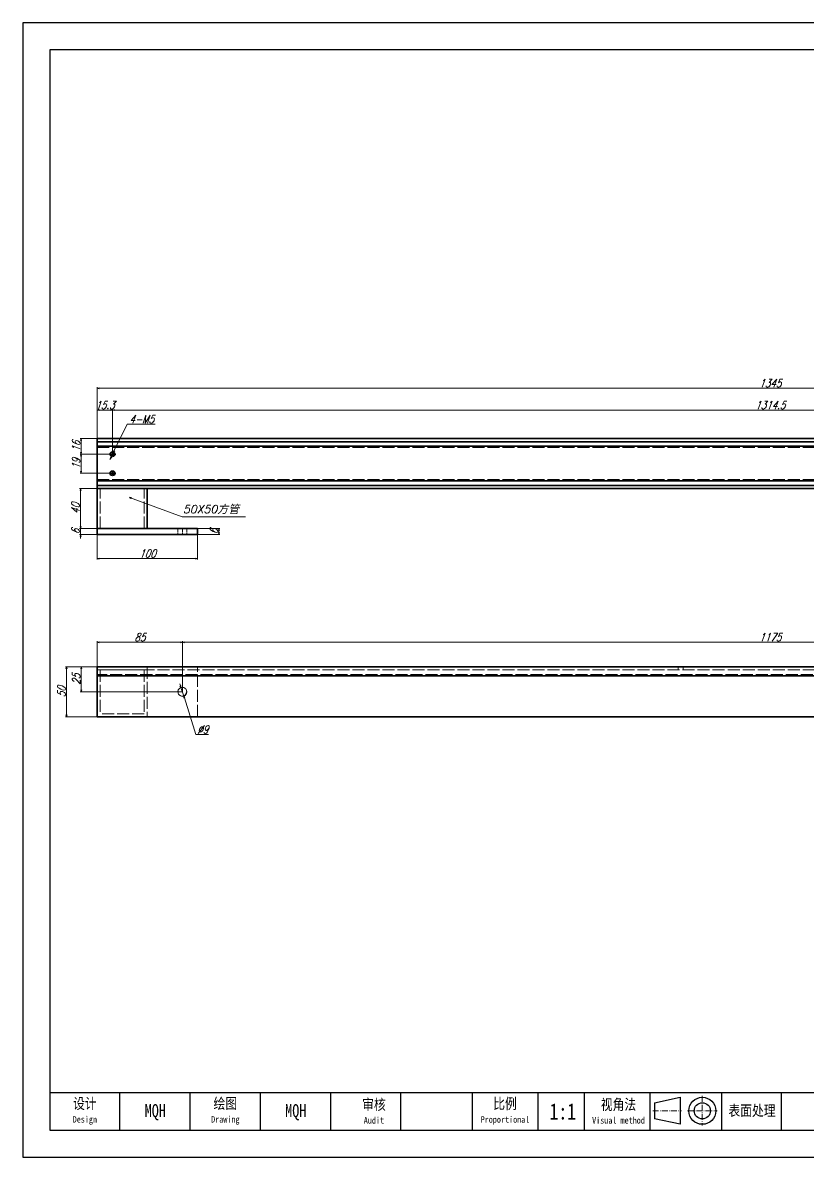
# Model space of a CAD drawing. Header units: millimetres. Extents: x -207971 to -130891, y -1492 to 21465.
# Drawn here: x -202998 to -202213, y 19398 to 20532 of the extents above; entities that cross this region are included whole.
import ezdxf

# ---------------------------------------------------------------- set-up
doc = ezdxf.new("R2010")
doc.units = ezdxf.units.MM
doc.linetypes.add('DASHDOT', pattern=[18.5, 12, -3, 0.5, -3])
doc.linetypes.add('DASHED', pattern=[15, 12, -3])
for name, color, linetype, lineweight in [('标注线', 3, 'Continuous', 25), ('细实线', 4, 'Continuous', 25), ('细点划线', 1, 'DASHDOT', 20)]:
    doc.layers.add(name, color=color, linetype=linetype, lineweight=lineweight)
doc.styles.add('DIM', font='romans.shx', dxfattribs={"width": 0.8, "oblique": 20, "bigfont": 'bigfont.shx'})
doc.styles.add('DIM_FONT', font='romans.shx', dxfattribs={"oblique": 15})
doc.styles.add('宋体', font='', dxfattribs={"width": 0.8, "height": 5})
doc.styles.get('宋体').set_extended_font_data('SimSun')
doc.dimstyles.new('副本 KK4.0', dxfattribs={"dimtxt": 8, "dimasz": 2, "dimexe": 1, "dimexo": 0, "dimgap": 1, "dimtad": 1, "dimtoh": 1, "dimdec": 1, "dimdsep": 46, "dimtxsty": 'DIM', "dimblk": 'OPEN30', "dimcen": 0, "dimclrd": 3, "dimclre": 3, "dimclrt": 3, "dimazin": 2, "dimtfac": 1, "dimtdec": 1, "dimtmove": 0, "dimatfit": 3, "dimldrblk": 'OPEN30', "dimfxl": 0, "dimtolj": 1, "dimlwd": 20, "dimlwe": 20, "dimarcsym": 0})

# ---------------------------------------------------------------- blocks, each defined once
blk = doc.blocks.new('BZ-MQH')
for p, q in [((-213949.02, 20874.59), (-214275.72, 20874.59)), ((-214275.72, 20874.59), (-214275.72, 20643.59)), ((-213954.52, 20869.09), (-214270.22, 20869.09)), ((-214270.22, 20869.09), (-214270.22, 20649.09)), ((-214270.22, 20656.79), (-214107.97, 20656.79)), ((-214255.92, 20649.09), (-214255.92, 20656.79)), ((-214241.62, 20649.09), (-214241.62, 20656.79)), ((-214227.32, 20649.09), (-214227.32, 20656.79)), ((-214213.02, 20649.09), (-214213.02, 20656.79)), ((-214198.72, 20649.09), (-214198.72, 20656.79)), ((-214170.76, 20649.09), (-214170.76, 20656.79)), ((-214161.32, 20649.09), (-214161.32, 20656.79)), ((-214148, 20649.09), (-214148, 20656.79)), ((-214121.3, 20656.79), (-214121.3, 20649.09)), ((-214270.22, 20649.09), (-213954.52, 20649.09)), ((-214275.72, 20643.59), (-213949.02, 20643.59))]:
    blk.add_line(p, q)
at = {"layer": '标注线'}
for p, q in [((-214184.2, 20656.79), (-214184.2, 20649.09)), ((-214137.26, 20656.79), (-214133.41, 20656.79)), ((-214133.41, 20649.09), (-214133.41, 20656.79))]:
    blk.add_line(p, q, dxfattribs=at)
at = {"layer": '细实线', "ltscale": 43.147169}
for p, q in [((-214147.11, 20654.71), (-214141.9, 20655.81)), ((-214147.11, 20654.71), (-214147.11, 20651.41)), ((-214141.9, 20655.81), (-214141.9, 20650.31)), ((-214141.88, 20650.31), (-214147.11, 20651.41))]:
    blk.add_line(p, q, dxfattribs=at)
for radius in [2.75, 1.65]:
    blk.add_circle((-214137.36, 20653.06), radius, dxfattribs=at)
at = {"layer": '细点划线', "ltscale": 0.1}
for p, q in [((-214137.36, 20656.12), (-214137.36, 20650.04)), ((-214147.45, 20653.06), (-214141.62, 20653.06)), ((-214140.4, 20653.06), (-214134.32, 20653.06))]:
    blk.add_line(p, q, dxfattribs=at)
at = {"layer": '标注线', "char_height": 2.2, "attachment_point": 5, "style": '宋体'}
for s, insert, width in [('设计\\P{\\H0.6x;Design}', (-214263.07, 20652.94), 14.3), ('绘图\\P{\\H0.6x;Drawing}', (-214234.47, 20652.94), 14.3), ('审核\\P{\\H0.6x;Audit}', (-214204.22, 20652.94), 14.674), ('比例\\P{\\H0.6x;Proportional}', (-214177.53, 20652.94), 13.5797), ('视角法\\P{\\H0.6x;Visual method}', (-214154.43, 20652.94), 13.7944), ('表面处理', (-214127.25, 20653), 13.7944)]:
    blk.add_mtext(s, dxfattribs=dict(at, insert=insert, width=width))
at = {"layer": '细实线', "insert": (-214165.76, 20652.9), "char_height": 3.3, "width": 13.75, "attachment_point": 5, "style": '宋体'}
blk.add_mtext('1:1', dxfattribs=at)
blk = doc.blocks.new('_Open30')
at = {"color": 0, "linetype": 'ByBlock', "lineweight": -2}
for p, q in [((-1, 0.27), (0, 0)), ((0, 0), (-1, -0.27)), ((0, 0), (-1, 0))]:
    blk.add_line(p, q, dxfattribs=at)
blk = doc.blocks.new('*D187')
at = {"layer": 'Defpoints', "color": 0, "transparency": 16777216}
for p in [(-202908.5, 20144.6), (-202923.7, 20094.9), (-202908.5, 20100.4)]:
    blk.add_point(p, dxfattribs=at)
at = {"layer": '标注线', "color": 3, "lineweight": 20, "transparency": 16777216}
for p, q in [((-202923.7, 20094.9), (-202923.7, 20145.6)), ((-202921.7, 20144.6), (-202910.5, 20144.6)), ((-202908.5, 20100.4), (-202908.5, 20145.6))]:
    blk.add_line(p, q, dxfattribs=at)
at = {"layer": '标注线', "color": 3, "lineweight": 20, "transparency": 16777216, "xscale": 2, "yscale": 2, "zscale": 2, "rotation": 180}
blk.add_blockref('_Open30', (-202923.7, 20144.6), dxfattribs=at)
at = {"layer": '标注线', "color": 3, "lineweight": 20, "transparency": 16777216, "xscale": 2, "yscale": 2, "zscale": 2}
blk.add_blockref('_Open30', (-202908.5, 20144.6), dxfattribs=at)
at = {"layer": '标注线', "color": 3, "transparency": 16777216, "insert": (-202916.1, 20149.6), "char_height": 8, "attachment_point": 5, "style": 'DIM'}
blk.add_mtext('\\A1;15.3', dxfattribs=at)
blk = doc.blocks.new('*D188')
at = {"layer": 'Defpoints', "color": 0, "transparency": 16777216}
for p in [(-201594, 20144.6), (-202908.5, 20118.7), (-201594, 20100.6)]:
    blk.add_point(p, dxfattribs=at)
at = {"layer": '标注线', "color": 3, "lineweight": 20, "transparency": 16777216}
for p, q in [((-202908.5, 20118.7), (-202908.5, 20145.6)), ((-202906.5, 20144.6), (-201596, 20144.6)), ((-201594, 20100.6), (-201594, 20145.6))]:
    blk.add_line(p, q, dxfattribs=at)
at = {"layer": '标注线', "color": 3, "lineweight": 20, "transparency": 16777216, "xscale": 2, "yscale": 2, "zscale": 2, "rotation": 180}
blk.add_blockref('_Open30', (-202908.5, 20144.6), dxfattribs=at)
at = {"layer": '标注线', "color": 3, "lineweight": 20, "transparency": 16777216, "xscale": 2, "yscale": 2, "zscale": 2}
blk.add_blockref('_Open30', (-201594, 20144.6), dxfattribs=at)
at = {"layer": '标注线', "color": 3, "transparency": 16777216, "insert": (-202251.2, 20149.6), "char_height": 8, "attachment_point": 5, "style": 'DIM'}
blk.add_mtext('\\A1;1314.5', dxfattribs=at)
blk = doc.blocks.new('*D189')
at = {"layer": 'Defpoints', "color": 0, "transparency": 16777216}
for p in [(-202940.4, 20066.1), (-202898.7, 20066.1), (-202903, 20026.1)]:
    blk.add_point(p, dxfattribs=at)
at = {"layer": '标注线', "color": 3, "lineweight": 20, "transparency": 16777216}
for p, q in [((-202898.7, 20066.1), (-202941.4, 20066.1)), ((-202940.4, 20028.1), (-202940.4, 20064.1)), ((-202903, 20026.1), (-202941.4, 20026.1))]:
    blk.add_line(p, q, dxfattribs=at)
at = {"layer": '标注线', "color": 3, "lineweight": 20, "transparency": 16777216, "xscale": 2, "yscale": 2, "zscale": 2}
for p, rotation in [((-202940.4, 20066.1), 90), ((-202940.4, 20026.1), 270)]:
    blk.add_blockref('_Open30', p, dxfattribs=dict(at, rotation=rotation))
at = {"layer": '标注线', "color": 3, "transparency": 16777216, "insert": (-202945.4, 20046.1), "char_height": 8, "attachment_point": 5, "rotation": 90, "style": 'DIM'}
blk.add_mtext('\\A1;40', dxfattribs=at)
blk = doc.blocks.new('*D190')
at = {"layer": 'Defpoints', "color": 0, "transparency": 16777216}
for p in [(-201578.7, 20166.3), (-202923.7, 20123.8), (-201578.7, 20082.8)]:
    blk.add_point(p, dxfattribs=at)
at = {"layer": '标注线', "color": 3, "lineweight": 20, "transparency": 16777216}
for p, q in [((-202923.7, 20123.8), (-202923.7, 20167.3)), ((-202921.7, 20166.3), (-201580.7, 20166.3)), ((-201578.7, 20082.8), (-201578.7, 20167.3))]:
    blk.add_line(p, q, dxfattribs=at)
at = {"layer": '标注线', "color": 3, "lineweight": 20, "transparency": 16777216, "xscale": 2, "yscale": 2, "zscale": 2, "rotation": 180}
blk.add_blockref('_Open30', (-202923.7, 20166.3), dxfattribs=at)
at = {"layer": '标注线', "color": 3, "lineweight": 20, "transparency": 16777216, "xscale": 2, "yscale": 2, "zscale": 2}
blk.add_blockref('_Open30', (-201578.7, 20166.3), dxfattribs=at)
at = {"layer": '标注线', "color": 3, "transparency": 16777216, "insert": (-202251.2, 20171.3), "char_height": 8, "attachment_point": 5, "style": 'DIM'}
blk.add_mtext('\\A1;1345', dxfattribs=at)
blk = doc.blocks.new('*D191')
at = {"layer": 'Defpoints', "color": 0, "transparency": 16777216}
for p in [(-202940.4, 20026.1), (-202907.9, 20020.1), (-202903, 20026.1)]:
    blk.add_point(p, dxfattribs=at)
at = {"layer": '标注线', "color": 3, "lineweight": 20, "transparency": 16777216}
for p, q in [((-202940.4, 20028.1), (-202940.4, 20030.1)), ((-202903, 20026.1), (-202941.4, 20026.1)), ((-202907.9, 20020.1), (-202941.4, 20020.1)), ((-202940.4, 20020.1), (-202940.4, 20026.1)), ((-202940.4, 20018.1), (-202940.4, 20016.1))]:
    blk.add_line(p, q, dxfattribs=at)
at = {"layer": '标注线', "color": 3, "lineweight": 20, "transparency": 16777216, "xscale": 2, "yscale": 2, "zscale": 2}
for p, rotation in [((-202940.4, 20026.1), 270), ((-202940.4, 20020.1), 90)]:
    blk.add_blockref('_Open30', p, dxfattribs=dict(at, rotation=rotation))
at = {"layer": '标注线', "color": 3, "transparency": 16777216, "insert": (-202945.4, 20023.1), "char_height": 8, "attachment_point": 5, "rotation": 90, "style": 'DIM'}
blk.add_mtext('\\A1;6', dxfattribs=at)
blk = doc.blocks.new('*D192')
at = {"layer": 'Defpoints', "color": 0, "transparency": 16777216}
for p in [(-202903.3, 20116.1), (-202939.9, 20100.4), (-202908.5, 20100.4)]:
    blk.add_point(p, dxfattribs=at)
at = {"layer": '标注线', "color": 3, "lineweight": 20, "transparency": 16777216}
for p, q in [((-202903.3, 20116.1), (-202940.9, 20116.1)), ((-202939.9, 20114.1), (-202939.9, 20102.4)), ((-202908.5, 20100.4), (-202940.9, 20100.4))]:
    blk.add_line(p, q, dxfattribs=at)
at = {"layer": '标注线', "color": 3, "lineweight": 20, "transparency": 16777216, "xscale": 2, "yscale": 2, "zscale": 2}
for p, rotation in [((-202939.9, 20116.1), 90), ((-202939.9, 20100.4), 270)]:
    blk.add_blockref('_Open30', p, dxfattribs=dict(at, rotation=rotation))
at = {"layer": '标注线', "color": 3, "transparency": 16777216, "insert": (-202944.9, 20108.3), "char_height": 8, "attachment_point": 5, "rotation": 90, "style": 'DIM'}
blk.add_mtext('\\A1;{\\Fromans,bigfont|c134;16}', dxfattribs=at)
blk = doc.blocks.new('*D193')
at = {"layer": 'Defpoints', "color": 0, "transparency": 16777216}
for p in [(-202913.4, 20100.4), (-202939.9, 20081.4), (-202908.5, 20081.4)]:
    blk.add_point(p, dxfattribs=at)
at = {"layer": '标注线', "color": 3, "lineweight": 20, "transparency": 16777216}
for p, q in [((-202913.4, 20100.4), (-202940.9, 20100.4)), ((-202939.9, 20098.4), (-202939.9, 20083.4)), ((-202908.5, 20081.4), (-202940.9, 20081.4))]:
    blk.add_line(p, q, dxfattribs=at)
at = {"layer": '标注线', "color": 3, "lineweight": 20, "transparency": 16777216, "xscale": 2, "yscale": 2, "zscale": 2}
for p, rotation in [((-202939.9, 20100.4), 90), ((-202939.9, 20081.4), 270)]:
    blk.add_blockref('_Open30', p, dxfattribs=dict(at, rotation=rotation))
at = {"layer": '标注线', "color": 3, "transparency": 16777216, "insert": (-202944.9, 20090.9), "char_height": 8, "attachment_point": 5, "rotation": 90, "style": 'DIM'}
blk.add_mtext('\\A1;19', dxfattribs=at)
blk = doc.blocks.new('*D194')
at = {"layer": 'Defpoints', "color": 0, "transparency": 16777216}
for p in [(-202909.3, 20098.6), (-202907.6, 20102.2)]:
    blk.add_point(p, dxfattribs=at)
at = {"layer": '标注线', "color": 3, "lineweight": 20, "transparency": 16777216}
for p, q in [((-202893.8, 20130.5), (-202906.7, 20104)), ((-202865.9, 20130.5), (-202893.8, 20130.5)), ((-202910.2, 20096.8), (-202911.1, 20095)), ((-202909.3, 20098.6), (-202907.6, 20102.2))]:
    blk.add_line(p, q, dxfattribs=at)
at = {"layer": '标注线', "color": 3, "lineweight": 20, "transparency": 16777216, "xscale": 2, "yscale": 2, "zscale": 2}
for p, rotation in [((-202909.3, 20098.6), 64.01522899533465), ((-202907.6, 20102.2), 244.0152289953347)]:
    blk.add_blockref('_Open30', p, dxfattribs=dict(at, rotation=rotation))
at = {"layer": '标注线', "color": 3, "transparency": 16777216, "insert": (-202879.4, 20135.5), "char_height": 8, "attachment_point": 5, "style": 'DIM'}
blk.add_mtext('\\A1;{\\Fromans,bigfont|c134;4-M5}', dxfattribs=at)
blk = doc.blocks.new('*D195')
at = {"layer": 'Defpoints', "color": 0, "transparency": 16777216}
for p in [(-202923.7, 20023.1), (-202823.7, 20021.1), (-202823.7, 19996.1)]:
    blk.add_point(p, dxfattribs=at)
at = {"layer": '标注线', "color": 3, "lineweight": 20, "transparency": 16777216}
for p, q in [((-202923.7, 20023.1), (-202923.7, 19995.1)), ((-202823.7, 20021.1), (-202823.7, 19995.1)), ((-202921.7, 19996.1), (-202825.7, 19996.1))]:
    blk.add_line(p, q, dxfattribs=at)
at = {"layer": '标注线', "color": 3, "lineweight": 20, "transparency": 16777216, "xscale": 2, "yscale": 2, "zscale": 2, "rotation": 180}
blk.add_blockref('_Open30', (-202923.7, 19996.1), dxfattribs=at)
at = {"layer": '标注线', "color": 3, "lineweight": 20, "transparency": 16777216, "xscale": 2, "yscale": 2, "zscale": 2}
blk.add_blockref('_Open30', (-202823.7, 19996.1), dxfattribs=at)
at = {"layer": '标注线', "color": 3, "transparency": 16777216, "insert": (-202873.7, 20001.1), "char_height": 8, "attachment_point": 5, "style": 'DIM'}
blk.add_mtext('\\A1;100', dxfattribs=at)
blk = doc.blocks.new('*D196')
at = {"layer": 'Defpoints', "color": 0, "transparency": 16777216}
for p in [(-202825.9, 20026.1), (-202825.9, 20020.1), (-202802.2, 20026.1)]:
    blk.add_point(p, dxfattribs=at)
at = {"layer": '标注线', "color": 3, "lineweight": 20, "transparency": 16777216}
for p, q in [((-202825.9, 20026.1), (-202801.2, 20026.1)), ((-202825.9, 20020.1), (-202801.2, 20020.1)), ((-202802.2, 20022.1), (-202802.2, 20024.1))]:
    blk.add_line(p, q, dxfattribs=at)
at = {"layer": '标注线', "color": 3, "lineweight": 20, "transparency": 16777216, "xscale": 2, "yscale": 2, "zscale": 2}
for p, rotation in [((-202802.2, 20026.1), 90), ((-202802.2, 20020.1), 270)]:
    blk.add_blockref('_Open30', p, dxfattribs=dict(at, rotation=rotation))
at = {"layer": '标注线', "color": 3, "transparency": 16777216, "insert": (-202807.2, 20023.1), "char_height": 8, "attachment_point": 5, "rotation": 90, "style": 'DIM'}
blk.add_mtext('\\A1;6', dxfattribs=at)
blk = doc.blocks.new('*D197')
at = {"layer": 'Defpoints', "color": 0, "transparency": 16777216}
for p in [(-202840.1, 19867.3), (-202837.3, 19858.7)]:
    blk.add_point(p, dxfattribs=at)
at = {"layer": '标注线', "color": 3, "lineweight": 20, "transparency": 16777216}
for p, q in [((-202840.7, 19869.2), (-202841.3, 19871.1)), ((-202840.1, 19867.3), (-202837.3, 19858.7)), ((-202825.1, 19820.4), (-202836.7, 19856.8)), ((-202812.7, 19820.4), (-202825.1, 19820.4))]:
    blk.add_line(p, q, dxfattribs=at)
at = {"layer": '标注线', "color": 3, "lineweight": 20, "transparency": 16777216, "xscale": 2, "yscale": 2, "zscale": 2}
for p, rotation in [((-202840.1, 19867.3), 287.7442674842195), ((-202837.3, 19858.7), 107.7442674842195)]:
    blk.add_blockref('_Open30', p, dxfattribs=dict(at, rotation=rotation))
at = {"layer": '标注线', "color": 3, "transparency": 16777216, "insert": (-202818.4, 19825.4), "char_height": 8, "attachment_point": 5, "style": 'DIM'}
blk.add_mtext('\\A1;∅9', dxfattribs=at)
blk = doc.blocks.new('*D198')
at = {"layer": 'Defpoints', "color": 0, "transparency": 16777216}
for p in [(-202838.7, 19912.5), (-202923.7, 19868.6), (-202838.7, 19863)]:
    blk.add_point(p, dxfattribs=at)
at = {"layer": '标注线', "color": 3, "lineweight": 20, "transparency": 16777216}
for p, q in [((-202923.7, 19868.6), (-202923.7, 19913.5)), ((-202838.7, 19863), (-202838.7, 19913.5)), ((-202921.7, 19912.5), (-202840.7, 19912.5))]:
    blk.add_line(p, q, dxfattribs=at)
at = {"layer": '标注线', "color": 3, "lineweight": 20, "transparency": 16777216, "xscale": 2, "yscale": 2, "zscale": 2, "rotation": 180}
blk.add_blockref('_Open30', (-202923.7, 19912.5), dxfattribs=at)
at = {"layer": '标注线', "color": 3, "lineweight": 20, "transparency": 16777216, "xscale": 2, "yscale": 2, "zscale": 2}
blk.add_blockref('_Open30', (-202838.7, 19912.5), dxfattribs=at)
at = {"layer": '标注线', "color": 3, "transparency": 16777216, "insert": (-202881.2, 19917.5), "char_height": 8, "attachment_point": 5, "style": 'DIM'}
blk.add_mtext('\\A1;85', dxfattribs=at)
blk = doc.blocks.new('*D199')
at = {"layer": 'Defpoints', "color": 0, "transparency": 16777216}
for p in [(-201663.7, 19912.5), (-202838.7, 19895.8), (-201663.7, 19863)]:
    blk.add_point(p, dxfattribs=at)
at = {"layer": '标注线', "color": 3, "lineweight": 20, "transparency": 16777216}
for p, q in [((-202838.7, 19895.8), (-202838.7, 19913.5)), ((-201663.7, 19863), (-201663.7, 19913.5)), ((-202836.7, 19912.5), (-201665.7, 19912.5))]:
    blk.add_line(p, q, dxfattribs=at)
at = {"layer": '标注线', "color": 3, "lineweight": 20, "transparency": 16777216, "xscale": 2, "yscale": 2, "zscale": 2, "rotation": 180}
blk.add_blockref('_Open30', (-202838.7, 19912.5), dxfattribs=at)
at = {"layer": '标注线', "color": 3, "lineweight": 20, "transparency": 16777216, "xscale": 2, "yscale": 2, "zscale": 2}
blk.add_blockref('_Open30', (-201663.7, 19912.5), dxfattribs=at)
at = {"layer": '标注线', "color": 3, "transparency": 16777216, "insert": (-202251.2, 19917.5), "char_height": 8, "attachment_point": 5, "style": 'DIM'}
blk.add_mtext('\\A1;1175', dxfattribs=at)
blk = doc.blocks.new('*D200')
at = {"layer": 'Defpoints', "color": 0, "transparency": 16777216}
for p in [(-202844.3, 19888), (-202939.7, 19863), (-202838.7, 19863)]:
    blk.add_point(p, dxfattribs=at)
at = {"layer": '标注线', "color": 3, "lineweight": 20, "transparency": 16777216}
for p, q in [((-202844.3, 19888), (-202940.7, 19888)), ((-202939.7, 19886), (-202939.7, 19865)), ((-202838.7, 19863), (-202940.7, 19863))]:
    blk.add_line(p, q, dxfattribs=at)
at = {"layer": '标注线', "color": 3, "lineweight": 20, "transparency": 16777216, "xscale": 2, "yscale": 2, "zscale": 2}
for p, rotation in [((-202939.7, 19888), 90), ((-202939.7, 19863), 270)]:
    blk.add_blockref('_Open30', p, dxfattribs=dict(at, rotation=rotation))
at = {"layer": '标注线', "color": 3, "transparency": 16777216, "insert": (-202944.7, 19875.5), "char_height": 8, "attachment_point": 5, "rotation": 90, "style": 'DIM'}
blk.add_mtext('\\A1;25', dxfattribs=at)
blk = doc.blocks.new('*D201')
at = {"layer": 'Defpoints', "color": 0, "transparency": 16777216}
for p in [(-202901.8, 19888), (-202954.5, 19838), (-202907.4, 19838)]:
    blk.add_point(p, dxfattribs=at)
at = {"layer": '标注线', "color": 3, "lineweight": 20, "transparency": 16777216}
for p, q in [((-202901.8, 19888), (-202955.5, 19888)), ((-202954.5, 19886), (-202954.5, 19840)), ((-202907.4, 19838), (-202955.5, 19838))]:
    blk.add_line(p, q, dxfattribs=at)
at = {"layer": '标注线', "color": 3, "lineweight": 20, "transparency": 16777216, "xscale": 2, "yscale": 2, "zscale": 2}
for p, rotation in [((-202954.5, 19888), 90), ((-202954.5, 19838), 270)]:
    blk.add_blockref('_Open30', p, dxfattribs=dict(at, rotation=rotation))
at = {"layer": '标注线', "color": 3, "transparency": 16777216, "insert": (-202959.5, 19863), "char_height": 8, "attachment_point": 5, "rotation": 90, "style": 'DIM'}
blk.add_mtext('\\A1;50', dxfattribs=at)

msp = doc.modelspace()

# ---------------------------------------------------------------- linework, layer by layer
at = {"color": 7, "lineweight": 35}
for p, q in [((-202923.714, 20116.121), (-201578.714, 20116.121)), ((-202923.714, 20112.922), (-202923.714, 20116.121)), ((-202923.714, 20112.922), (-201578.714, 20112.922)), ((-202923.714, 20112.922), (-202923.714, 20112.319)), ((-202923.714, 20110.672), (-202923.714, 20112.319)), ((-202923.714, 20108.422), (-202923.714, 20110.672)), ((-202923.714, 20108.422), (-202923.714, 20073.821)), ((-202923.714, 20108.422), (-201578.714, 20108.422)), ((-201578.714, 20073.822), (-202923.714, 20073.821)), ((-202923.714, 20071.571), (-202923.714, 20073.821)), ((-202923.714, 20069.924), (-202923.714, 20071.571)), ((-202923.714, 20069.321), (-202923.714, 20069.924)), ((-202923.714, 20069.321), (-201578.714, 20069.322)), ((-202923.714, 20069.321), (-202923.714, 20066.121)), ((-202923.714, 20066.121), (-202873.714, 20066.121)), ((-202923.714, 20066.121), (-202923.714, 20026.121)), ((-202923.714, 20066.121), (-201578.714, 20066.121)), ((-202873.714, 20026.121), (-202873.714, 20066.121)), ((-202923.714, 20026.122), (-202923.714, 20020.122)), ((-202823.714, 20026.122), (-202923.714, 20026.122)), ((-202873.714, 20026.121), (-202923.714, 20026.121)), ((-202823.714, 20020.122), (-202923.714, 20020.122)), ((-202823.714, 20026.122), (-202823.714, 20020.122)), ((-202923.714, 19888.028), (-202923.714, 19887.343)), ((-202923.714, 19888.028), (-201578.714, 19888.028)), ((-202923.714, 19887.343), (-202923.714, 19885.392)), ((-202923.714, 19885.392), (-202923.714, 19882.472)), ((-202923.714, 19882.472), (-202923.714, 19879.028)), ((-202923.714, 19879.028), (-201578.714, 19879.028)), ((-202923.714, 19838.028), (-202923.714, 19879.028)), ((-202923.714, 19838.028), (-201578.714, 19838.028))]:
    msp.add_line(p, q, dxfattribs=at)
at = {"color": 2, "linetype": 'DASHED', "lineweight": 13}
for p, q in [((-202923.714, 20107.121), (-201578.714, 20107.121)), ((-202923.714, 20075.121), (-201578.714, 20075.121)), ((-202920.714, 20026.121), (-202920.714, 20066.121)), ((-202876.714, 20026.121), (-202876.714, 20066.121)), ((-202923.714, 19888.028), (-202923.714, 19838.028)), ((-202923.714, 19888.028), (-202823.714, 19888.028)), ((-202923.714, 19888.028), (-202923.714, 19838.028)), ((-202923.714, 19888.028), (-202873.714, 19888.028)), ((-202923.714, 19884.828), (-201578.714, 19884.828)), ((-201578.714, 19880.328), (-202923.714, 19880.328)), ((-202920.714, 19885.028), (-202920.714, 19841.028)), ((-202920.714, 19885.028), (-202876.714, 19885.028)), ((-202876.714, 19885.028), (-202876.714, 19841.028)), ((-202873.714, 19888.028), (-202873.714, 19838.028)), ((-202823.714, 19838.028), (-202823.714, 19888.028)), ((-202823.714, 19838.028), (-202923.714, 19838.028)), ((-202923.714, 19838.028), (-202873.714, 19838.028)), ((-202876.714, 19841.028), (-202920.714, 19841.028))]:
    msp.add_line(p, q, dxfattribs=at)
at = {"color": 2, "linetype": 'DASHED', "lineweight": 13, "ltscale": 0.046387}
msp.add_line((-202878.142, 20074.987), (-202876.286, 20074.987), dxfattribs=at)
at = {"color": 2, "linetype": 'DASHED', "lineweight": 13, "ltscale": 0.15}
for p, q in [((-202843.214, 20026.122), (-202843.214, 20020.122)), ((-202838.714, 20026.122), (-202838.714, 20020.122)), ((-202834.214, 20020.122), (-202834.214, 20026.122))]:
    msp.add_line(p, q, dxfattribs=at)
at = {"color": 2, "linetype": 'DASHED', "lineweight": 13, "ltscale": 0.080005}
for p, q in [((-202343.29, 19884.828), (-202343.29, 19888.028)), ((-202338.138, 19888.028), (-202338.138, 19884.828))]:
    msp.add_line(p, q, dxfattribs=at)
at = {"color": 2, "linetype": 'DASHED', "lineweight": 13, "ltscale": 0.036578}
msp.add_line((-202843.214, 19863.028), (-202842.976, 19864.471), dxfattribs=at)
at = {"color": 2, "linetype": 'DASHED', "lineweight": 13, "ltscale": 0.058238}
for p, q in [((-202842.61, 19860.778), (-202843.214, 19863.028)), ((-202834.817, 19865.278), (-202834.214, 19863.028)), ((-202834.214, 19863.028), (-202834.817, 19860.778))]:
    msp.add_line(p, q, dxfattribs=at)
at = {"color": 2, "linetype": 'DASHED', "lineweight": 13, "ltscale": 0.036572}
for p, q in [((-202842.288, 19865.763), (-202842.976, 19864.471)), ((-202842.976, 19864.471), (-202842.288, 19865.763))]:
    msp.add_line(p, q, dxfattribs=at)
at = {"color": 2, "linetype": 'DASHED', "lineweight": 13, "ltscale": 0.022131}
msp.add_line((-202842.976, 19864.471), (-202842.61, 19865.278), dxfattribs=at)
at = {"color": 2, "linetype": 'DASHED', "lineweight": 13, "ltscale": 0.006343}
msp.add_line((-202842.61, 19865.278), (-202842.677, 19865.033), dxfattribs=at)
at = {"color": 2, "linetype": 'DASHED', "lineweight": 13, "ltscale": 0.004911}
msp.add_line((-202842.472, 19865.417), (-202842.61, 19865.278), dxfattribs=at)
at = {"color": 2, "linetype": 'DASHED', "lineweight": 13, "ltscale": 0.058225}
for p, q in [((-202840.964, 19859.131), (-202842.61, 19860.778)), ((-202836.464, 19866.925), (-202834.817, 19865.278)), ((-202834.817, 19860.778), (-202836.464, 19859.131))]:
    msp.add_line(p, q, dxfattribs=at)
at = {"color": 2, "linetype": 'DASHED', "lineweight": 13, "ltscale": 0.049157}
msp.add_line((-202841.081, 19866.807), (-202842.472, 19865.417), dxfattribs=at)
at = {"color": 2, "linetype": 'DASHED', "lineweight": 13, "ltscale": 0.036582}
msp.add_line((-202842.288, 19865.763), (-202841.222, 19866.765), dxfattribs=at)
at = {"color": 2, "linetype": 'DASHED', "lineweight": 13, "ltscale": 0.065534}
msp.add_line((-202841.222, 19866.765), (-202838.714, 19867.528), dxfattribs=at)
at = {"color": 2, "linetype": 'DASHED', "lineweight": 13, "ltscale": 0.007591}
msp.add_line((-202840.964, 19866.925), (-202841.222, 19866.765), dxfattribs=at)
at = {"color": 2, "linetype": 'DASHED', "lineweight": 13, "ltscale": 0.004156}
msp.add_line((-202840.964, 19866.925), (-202841.081, 19866.807), dxfattribs=at)
at = {"color": 2, "linetype": 'DASHED', "lineweight": 13, "ltscale": 0.058234}
for p, q in [((-202838.714, 19867.528), (-202840.964, 19866.925)), ((-202838.714, 19867.528), (-202840.964, 19866.925)), ((-202838.714, 19858.528), (-202840.964, 19859.131)), ((-202838.714, 19867.528), (-202836.464, 19866.925)), ((-202836.464, 19859.131), (-202838.714, 19858.528))]:
    msp.add_line(p, q, dxfattribs=at)
at = {"layer": '标注线', "color": 2}
for p, q in [((-202910.714, 20100.422), (-202905.355, 20100.422)), ((-202908.464, 20103.421), (-202908.464, 20098.605)), ((-202908.464, 20083.83), (-202908.464, 20079.014)), ((-202910.714, 20081.422), (-202905.355, 20081.422))]:
    msp.add_line(p, q, dxfattribs=at)
for centre, radius in [((-202908.464, 20100.422), 2.5), ((-202908.464, 20100.422), 2), ((-202908.464, 20081.422), 2.5), ((-202908.464, 20081.422), 2)]:
    msp.add_circle(centre, radius, dxfattribs=at)
msp.add_arc((-202838.715, 19863.029), 4.501, 270.018977, 359.981023, dxfattribs=at)

# ---------------------------------------------------------------- block references
at = {"xscale": 4.909090908942744, "yscale": 4.909090909088263, "zscale": 4.909090909107234}
msp.add_blockref('BZ-MQH', (848900.729, -81943.546), dxfattribs=at)

# ---------------------------------------------------------------- texts
at = {"layer": '标注线', "color": 2, "insert": (-202838.116, 20049.5), "char_height": 8, "width": 201.04213, "attachment_point": 1, "style": 'DIM_FONT'}
msp.add_mtext('50X50{\\fSimSun|b0|i0|c134|p2;方管}', dxfattribs=at)
at = {"layer": '细实线', "char_height": 12.96, "width": 77.76, "attachment_point": 5, "style": '宋体'}
for insert in [(-202865.75, 19442.729), (-202725.35, 19442.729)]:
    msp.add_mtext('MQH', dxfattribs=dict(at, insert=insert))

# ---------------------------------------------------------------- dimensions: what is measured, and where the dimension line sits
at = {"layer": '标注线', "color": 2}
for base, p1, p2, picture, middle in [((-201578.714, 20166.283), (-202923.714, 20123.804), (-201578.714, 20082.797), '*D190', (-202251.214, 20171.283)), ((-201593.964, 20144.55), (-202908.464, 20118.67), (-201593.964, 20100.622), '*D188', (-202251.214, 20149.55)), ((-202823.714, 19996.054), (-202923.714, 20023.122), (-202823.714, 20021.144), '*D195', (-202873.714, 20001.054)), ((-202838.715, 19912.481), (-202923.714, 19868.617), (-202838.715, 19863.029), '*D198', (-202881.215, 19917.481)), ((-201663.714, 19912.481), (-202838.715, 19895.799), (-201663.714, 19863.028), '*D199', (-202251.214, 19917.481))]:
    dim = msp.add_linear_dim(base=base, p1=p1, p2=p2, dimstyle='副本 KK4.0', dxfattribs=at)
    dim.commit()
    dim.dimension.update_dxf_attribs({"geometry": picture, "text_midpoint": middle})
dim = msp.add_linear_dim(base=(-202908.463822274, 20144.550140954), p1=(-202923.713822274, 20094.861034658), p2=(-202908.463822274, 20100.421755551), dimstyle='副本 KK4.0', dxfattribs=at)
dim.commit()
dim.dimension.update_dxf_attribs({"geometry": '*D187', "text_midpoint": (-202916.088822274, 20144.550140954), "dimtype": 160})
dim = msp.add_diameter_dim_2p(p1=(-202909.34, 20098.624), p2=(-202907.588, 20102.22), text='{\\Fromans,bigfont|c134;4-M5}', dimstyle='副本 KK4.0', dxfattribs=at)
dim.commit()
dim.dimension.update_dxf_attribs({"geometry": '*D194', "text_midpoint": (-202879.362, 20130.451), "dimtype": 163})
dim = msp.add_linear_dim(base=(-202939.871, 20100.422), p1=(-202903.344, 20116.121), p2=(-202908.464, 20100.422), angle=90, text='{\\Fromans,bigfont|c134;16}', dimstyle='副本 KK4.0', dxfattribs=at)
dim.commit()
dim.dimension.update_dxf_attribs({"geometry": '*D192', "text_midpoint": (-202939.871, 20108.272), "dimtype": 160})
for base, p1, p2, picture, middle in [((-202939.871, 20081.422), (-202913.391, 20100.422), (-202908.464, 20081.422), '*D193', (-202944.871, 20090.922)), ((-202940.416, 20066.121), (-202903.014, 20026.121), (-202898.714, 20066.121), '*D189', (-202945.416, 20046.121)), ((-202954.495, 19838.028), (-202901.838, 19888.028), (-202907.419, 19838.028), '*D201', (-202959.495, 19863.028)), ((-202939.655, 19863.029), (-202844.29, 19888.028), (-202838.715, 19863.029), '*D200', (-202944.655, 19875.529))]:
    dim = msp.add_linear_dim(base=base, p1=p1, p2=p2, angle=90, dimstyle='副本 KK4.0', dxfattribs=at)
    dim.commit()
    dim.dimension.update_dxf_attribs({"geometry": picture, "text_midpoint": middle})
for base, p1, p2, picture, middle in [((-202940.416, 20026.121), (-202907.866, 20020.122), (-202903.014, 20026.121), '*D191', (-202940.416, 20023.122)), ((-202802.187, 20026.122), (-202825.891, 20020.122), (-202825.891, 20026.122), '*D196', (-202802.187, 20023.122))]:
    dim = msp.add_linear_dim(base=base, p1=p1, p2=p2, angle=90, dimstyle='副本 KK4.0', dxfattribs=at)
    dim.commit()
    dim.dimension.update_dxf_attribs({"geometry": picture, "text_midpoint": middle, "dimtype": 160})
dim = msp.add_diameter_dim_2p(p1=(-202840.087, 19867.317), p2=(-202837.343, 19858.742), dimstyle='副本 KK4.0', dxfattribs=at)
dim.commit()
dim.dimension.update_dxf_attribs({"geometry": '*D197', "text_midpoint": (-202818.408, 19820.402), "dimtype": 163})

# ---------------------------------------------------------------- leaders
msp.add_leader([(-202891.683, 20057.287), (-202838.884, 20037.754), (-202775.677, 20037.754)], dimstyle='副本 KK4.0', override={"dimgap": 1, "dimtad": 1}, dxfattribs=at)

doc.saveas('drawing.dxf')
